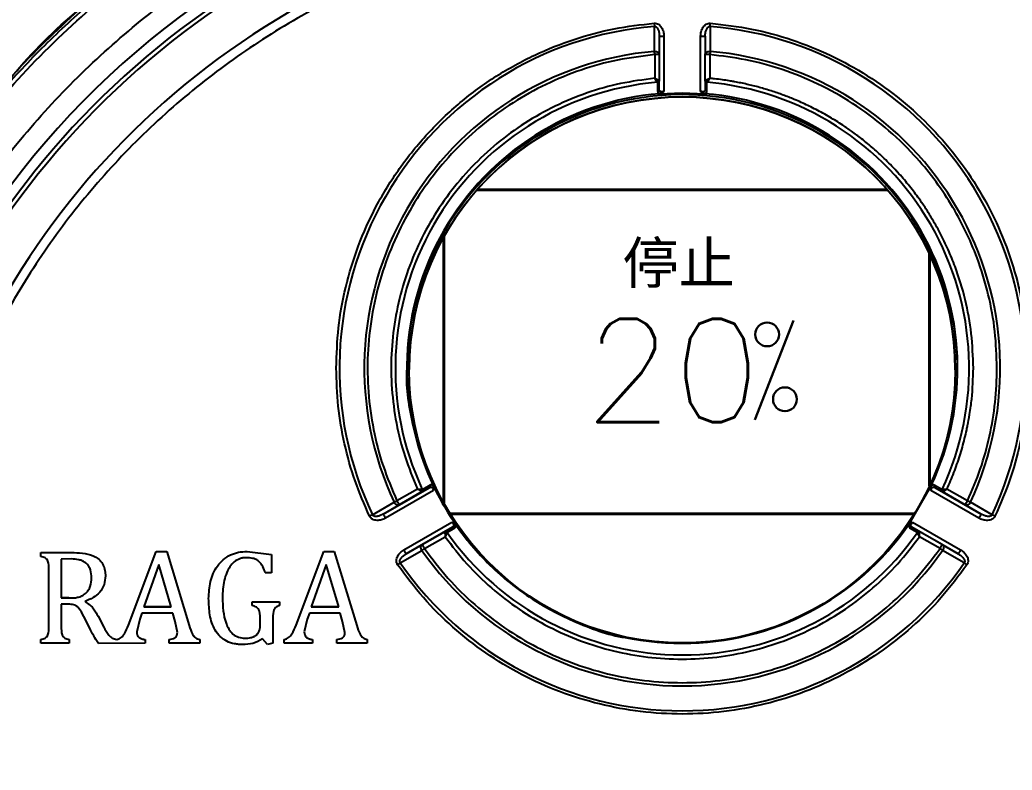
# Model space of a CAD drawing. Header units: millimetres. Extents: x 2344 to 4024, y 1094 to 2282.
# Drawn here: x 2782 to 2890.1, y 2025.5 to 2107.2 of the extents above; entities that cross this region are included whole.
import ezdxf

# ---------------------------------------------------------------- set-up
doc = ezdxf.new("R2010")
doc.units = ezdxf.units.MM
for name, color, linetype, lineweight in [('DIM', 4, 'Continuous', 13), ('标注', 3, 'Continuous', 13), ('粗实线', 7, 'Continuous', 40)]:
    doc.layers.add(name, color=color, linetype=linetype, lineweight=lineweight)
doc.styles.add('01', font='txt.shx')

msp = doc.modelspace()

# ---------------------------------------------------------------- linework, layer by layer
at = {"color": 7, "linetype": 'Continuous', "lineweight": 25}
for p, q in [((2851.125, 2106.877), (2851.154, 2106.525)), ((2851.151, 2103.808), (2851.154, 2106.525)), ((2857.211, 2106.525), (2857.24, 2106.877)), ((2857.211, 2106.525), (2857.213, 2103.808)), ((2851.682, 2105.463), (2851.682, 2103.456)), ((2852.182, 2105.463), (2852.182, 2099.428)), ((2856.182, 2099.428), (2856.182, 2105.463)), ((2856.682, 2105.463), (2856.682, 2103.456)), ((2851.182, 2103.456), (2851.151, 2103.808)), ((2851.182, 2103.456), (2851.182, 2100.87)), ((2851.682, 2103.456), (2851.682, 2100.565)), ((2856.682, 2100.565), (2856.682, 2103.456)), ((2857.213, 2103.808), (2857.182, 2103.456)), ((2857.182, 2103.456), (2857.182, 2100.87)), ((2851.498, 2100.384), (2851.498, 2099.448)), ((2851.682, 2099.628), (2851.682, 2100.565)), ((2856.682, 2100.565), (2856.682, 2099.628)), ((2856.866, 2099.448), (2856.867, 2100.384)), ((2851.709, 2099.192), (2854.182, 2099.294)), ((2854.182, 2099.294), (2856.656, 2099.192)), ((2824.432, 2069.121), (2824.432, 2069.121)), ((2883.932, 2069.057), (2883.932, 2069.057)), ((2826.727, 2056.542), (2825.916, 2056.074)), ((2882.449, 2056.074), (2881.638, 2056.542)), ((2821.609, 2053.375), (2826.662, 2056.293)), ((2827.086, 2055.96), (2821.859, 2052.942)), ((2825.337, 2056.105), (2823.098, 2054.812)), ((2825.852, 2055.824), (2823.348, 2054.379)), ((2825.849, 2055.824), (2825.877, 2055.843)), ((2825.852, 2055.824), (2826.662, 2056.293)), ((2826.688, 2056.311), (2826.696, 2056.308)), ((2829.527, 2052.203), (2827.053, 2056.488)), ((2881.311, 2056.488), (2878.838, 2052.203)), ((2886.505, 2052.942), (2881.279, 2055.96)), ((2881.669, 2056.308), (2881.677, 2056.311)), ((2881.702, 2056.293), (2882.513, 2055.824)), ((2881.702, 2056.293), (2886.755, 2053.375)), ((2882.487, 2055.843), (2882.516, 2055.824)), ((2885.017, 2054.379), (2882.513, 2055.824)), ((2885.267, 2054.812), (2883.027, 2056.105)), ((2820.425, 2053.302), (2822.777, 2054.662)), ((2821.609, 2053.375), (2823.348, 2054.379)), ((2886.755, 2053.375), (2885.017, 2054.379)), ((2887.939, 2053.302), (2885.588, 2054.662)), ((2821.609, 2053.375), (2821.278, 2053.219)), ((2887.086, 2053.219), (2886.755, 2053.375)), ((2823.859, 2049.478), (2829.086, 2052.496)), ((2879.279, 2052.496), (2884.505, 2049.478)), ((2829.162, 2051.962), (2824.109, 2049.045)), ((2825.848, 2050.049), (2828.352, 2051.494)), ((2829.162, 2051.962), (2828.352, 2051.494)), ((2828.6, 2051.425), (2829.411, 2051.893)), ((2878.954, 2051.893), (2879.764, 2051.425)), ((2880.013, 2051.494), (2879.202, 2051.962)), ((2884.255, 2049.045), (2879.202, 2051.962)), ((2882.517, 2050.049), (2880.013, 2051.494)), ((2824.109, 2049.045), (2825.848, 2050.049)), ((2826.098, 2049.616), (2828.337, 2050.909)), ((2882.267, 2049.616), (2880.027, 2050.909)), ((2882.517, 2050.049), (2884.255, 2049.045)), ((2784.303, 2048.761), (2784.303, 2049.173)), ((2784.303, 2049.173), (2787.915, 2049.173)), ((2784.303, 2049.173), (2787.915, 2049.173)), ((2784.303, 2049.173), (2784.303, 2049.173)), ((2787.915, 2049.173), (2787.915, 2049.173)), ((2793.847, 2041.28), (2796.865, 2049.31)), ((2793.847, 2041.28), (2796.865, 2049.31)), ((2796.865, 2049.31), (2798.01, 2049.31)), ((2796.865, 2049.31), (2796.865, 2049.31)), ((2796.865, 2049.31), (2798.01, 2049.31)), ((2798.01, 2049.31), (2800.471, 2041.222)), ((2798.01, 2049.31), (2798.01, 2049.31)), ((2798.01, 2049.31), (2800.471, 2041.222)), ((2806.759, 2049.31), (2809.434, 2048.969)), ((2806.759, 2049.31), (2806.759, 2049.31)), ((2809.434, 2048.969), (2809.434, 2046.978)), ((2809.434, 2048.969), (2809.434, 2048.969)), ((2812.095, 2041.28), (2815.113, 2049.31)), ((2812.095, 2041.28), (2815.113, 2049.31)), ((2815.113, 2049.31), (2816.258, 2049.31)), ((2815.113, 2049.31), (2815.113, 2049.31)), ((2815.113, 2049.31), (2816.258, 2049.31)), ((2816.258, 2049.31), (2818.719, 2041.222)), ((2816.258, 2049.31), (2816.258, 2049.31)), ((2816.258, 2049.31), (2818.719, 2041.222)), ((2823.454, 2048.056), (2825.808, 2049.413)), ((2884.911, 2048.056), (2882.557, 2049.413)), ((2787.579, 2048.487), (2786.522, 2048.459)), ((2786.522, 2048.459), (2786.522, 2044.234)), ((2797.148, 2047.891), (2795.517, 2043.273)), ((2798.507, 2043.273), (2797.148, 2047.891)), ((2815.396, 2047.891), (2813.765, 2043.273)), ((2816.755, 2043.273), (2815.396, 2047.891)), ((2785.15, 2041.142), (2785.15, 2047.325)), ((2809.434, 2046.978), (2808.748, 2046.978)), ((2791.324, 2046.643), (2791.324, 2046.643)), ((2786.522, 2044.234), (2787.338, 2044.234)), ((2786.522, 2044.234), (2786.522, 2044.234)), ((2787.338, 2044.234), (2786.522, 2044.234)), ((2787.313, 2043.548), (2786.522, 2043.548)), ((2786.522, 2043.548), (2786.522, 2041.147)), ((2787.338, 2044.234), (2787.338, 2044.234)), ((2789.113, 2043.867), (2789.113, 2043.803)), ((2802.574, 2044.165), (2802.574, 2044.165)), ((2804.083, 2044.266), (2804.083, 2044.266)), ((2807.318, 2043.41), (2807.318, 2043.822)), ((2807.318, 2043.822), (2810.281, 2043.822)), ((2807.318, 2043.822), (2810.281, 2043.822)), ((2807.318, 2043.822), (2807.318, 2043.822)), ((2810.281, 2043.822), (2810.281, 2043.41)), ((2810.281, 2043.822), (2810.281, 2043.822)), ((2795.309, 2042.587), (2795.067, 2041.91)), ((2798.677, 2042.587), (2795.309, 2042.587)), ((2795.517, 2043.273), (2798.507, 2043.273)), ((2798.507, 2043.273), (2795.517, 2043.273)), ((2798.93, 2041.687), (2798.677, 2042.587)), ((2813.557, 2042.587), (2813.314, 2041.91)), ((2816.925, 2042.587), (2813.557, 2042.587)), ((2813.765, 2043.273), (2816.755, 2043.273)), ((2816.755, 2043.273), (2813.765, 2043.273)), ((2817.177, 2041.687), (2816.925, 2042.587)), ((2789.592, 2041.001), (2788.981, 2042.199)), ((2790.522, 2042.246), (2791.152, 2041.065)), ((2790.522, 2042.246), (2790.522, 2042.246)), ((2790.522, 2042.246), (2791.152, 2041.065)), ((2795.067, 2041.91), (2794.752, 2040.553)), ((2799.17, 2040.48), (2798.93, 2041.687)), ((2808.199, 2041.348), (2808.199, 2041.777)), ((2809.571, 2041.828), (2809.571, 2039.309)), ((2813.314, 2041.91), (2812.999, 2040.553)), ((2817.418, 2040.48), (2817.177, 2041.687)), ((2785.15, 2041.142), (2785.15, 2041.142)), ((2791.152, 2041.065), (2791.152, 2041.065)), ((2793.847, 2041.28), (2793.847, 2041.28)), ((2800.471, 2041.222), (2800.471, 2041.222)), ((2812.095, 2041.28), (2812.095, 2041.28)), ((2818.719, 2041.222), (2818.719, 2041.222)), ((2784.303, 2039.294), (2784.303, 2039.706)), ((2784.303, 2039.706), (2784.303, 2039.706)), ((2787.368, 2039.294), (2784.303, 2039.294)), ((2787.368, 2039.706), (2787.368, 2039.294)), ((2795.648, 2039.294), (2790.565, 2039.278)), ((2792.568, 2039.704), (2792.568, 2039.704)), ((2795.648, 2039.706), (2795.648, 2039.294)), ((2798.28, 2039.294), (2798.28, 2039.706)), ((2801.614, 2039.294), (2798.28, 2039.294)), ((2801.614, 2039.706), (2801.614, 2039.294)), ((2801.614, 2039.706), (2801.614, 2039.706)), ((2808.99, 2039.157), (2808.446, 2039.77)), ((2809.571, 2039.309), (2808.99, 2039.157)), ((2810.806, 2039.294), (2810.806, 2039.706)), ((2810.806, 2039.706), (2810.806, 2039.706)), ((2813.895, 2039.294), (2810.806, 2039.294)), ((2813.895, 2039.706), (2813.895, 2039.294)), ((2816.528, 2039.294), (2816.528, 2039.706)), ((2819.861, 2039.294), (2816.528, 2039.294)), ((2819.861, 2039.706), (2819.861, 2039.294)), ((2819.861, 2039.706), (2819.861, 2039.706))]:
    msp.add_line(p, q, dxfattribs=at)
at = {"color": 7, "linetype": 'Continuous', "lineweight": 25, "flags": 128}
for points in [[(2851.682, 2105.463), (2851.692, 2105.463), (2851.72, 2105.463), (2851.767, 2105.463), (2851.829, 2105.463), (2851.905, 2105.463), (2851.991, 2105.463), (2852.085, 2105.463), (2852.182, 2105.463)], [(2856.182, 2105.463), (2856.28, 2105.463), (2856.374, 2105.463), (2856.46, 2105.463), (2856.536, 2105.463), (2856.598, 2105.463), (2856.644, 2105.463), (2856.673, 2105.463), (2856.682, 2105.463)], [(2851.682, 2103.456), (2851.673, 2103.456), (2851.644, 2103.456), (2851.598, 2103.456), (2851.536, 2103.456), (2851.46, 2103.456), (2851.374, 2103.456), (2851.28, 2103.456), (2851.182, 2103.456)], [(2857.182, 2103.456), (2857.085, 2103.456), (2856.991, 2103.456), (2856.905, 2103.456), (2856.829, 2103.456), (2856.767, 2103.456), (2856.72, 2103.456), (2856.692, 2103.456), (2856.682, 2103.456)], [(2822.777, 2054.662), (2822.81, 2054.678), (2822.846, 2054.694), (2822.884, 2054.712), (2822.924, 2054.731), (2822.966, 2054.75), (2823.009, 2054.771), (2823.053, 2054.791), (2823.098, 2054.812)], [(2823.098, 2054.812), (2823.146, 2054.727), (2823.193, 2054.646), (2823.237, 2054.571), (2823.274, 2054.506), (2823.306, 2054.452), (2823.329, 2054.412), (2823.343, 2054.387), (2823.348, 2054.379)], [(2885.017, 2054.379), (2885.022, 2054.387), (2885.036, 2054.412), (2885.059, 2054.452), (2885.09, 2054.506), (2885.128, 2054.571), (2885.171, 2054.646), (2885.218, 2054.727), (2885.267, 2054.812)], [(2885.588, 2054.662), (2885.555, 2054.678), (2885.519, 2054.694), (2885.481, 2054.712), (2885.44, 2054.731), (2885.399, 2054.75), (2885.355, 2054.771), (2885.311, 2054.791), (2885.267, 2054.812)], [(2820.425, 2053.302), (2820.393, 2053.286), (2820.357, 2053.27), (2820.319, 2053.252), (2820.279, 2053.233), (2820.237, 2053.213), (2820.194, 2053.192), (2820.15, 2053.172), (2820.106, 2053.151)], [(2821.859, 2052.942), (2821.811, 2053.027), (2821.764, 2053.108), (2821.72, 2053.183), (2821.683, 2053.248), (2821.651, 2053.302), (2821.628, 2053.342), (2821.614, 2053.367), (2821.609, 2053.375)], [(2886.755, 2053.375), (2886.751, 2053.367), (2886.736, 2053.342), (2886.713, 2053.302), (2886.682, 2053.248), (2886.644, 2053.183), (2886.601, 2053.108), (2886.554, 2053.027), (2886.505, 2052.942)], [(2888.259, 2053.151), (2888.215, 2053.172), (2888.171, 2053.192), (2888.128, 2053.213), (2888.086, 2053.233), (2888.046, 2053.252), (2888.008, 2053.27), (2887.972, 2053.286), (2887.939, 2053.302)], [(2825.848, 2050.049), (2825.853, 2050.04), (2825.867, 2050.016), (2825.89, 2049.976), (2825.921, 2049.922), (2825.959, 2049.856), (2826.002, 2049.781), (2826.049, 2049.7), (2826.098, 2049.616)], [(2882.267, 2049.616), (2882.316, 2049.7), (2882.363, 2049.781), (2882.406, 2049.856), (2882.444, 2049.922), (2882.475, 2049.976), (2882.498, 2050.016), (2882.512, 2050.04), (2882.517, 2050.049)], [(2824.109, 2049.045), (2824.105, 2049.053), (2824.09, 2049.078), (2824.067, 2049.118), (2824.036, 2049.172), (2823.998, 2049.237), (2823.955, 2049.312), (2823.908, 2049.394), (2823.859, 2049.478)], [(2826.098, 2049.616), (2826.058, 2049.587), (2826.018, 2049.56), (2825.979, 2049.532), (2825.941, 2049.506), (2825.905, 2049.48), (2825.87, 2049.456), (2825.838, 2049.434), (2825.808, 2049.413)], [(2882.557, 2049.413), (2882.527, 2049.434), (2882.495, 2049.456), (2882.46, 2049.48), (2882.424, 2049.506), (2882.386, 2049.532), (2882.347, 2049.56), (2882.307, 2049.587), (2882.267, 2049.616)], [(2884.505, 2049.478), (2884.457, 2049.394), (2884.41, 2049.312), (2884.366, 2049.237), (2884.329, 2049.172), (2884.298, 2049.118), (2884.274, 2049.078), (2884.26, 2049.053), (2884.255, 2049.045)], [(2823.163, 2047.855), (2823.204, 2047.883), (2823.243, 2047.911), (2823.283, 2047.938), (2823.321, 2047.964), (2823.357, 2047.989), (2823.392, 2048.013), (2823.424, 2048.036), (2823.454, 2048.056)], [(2884.911, 2048.056), (2884.941, 2048.036), (2884.973, 2048.013), (2885.008, 2047.989), (2885.044, 2047.964), (2885.082, 2047.938), (2885.121, 2047.911), (2885.161, 2047.883), (2885.201, 2047.855)]]:
    msp.add_lwpolyline(points, dxfattribs=at)
at = {"color": 7, "linetype": 'Continuous', "lineweight": 25}
msp.add_circle((2854.182, 2069.089), 29.75, dxfattribs=at)
for centre, radius, start, end in [((2854.182, 2034.295), 91.48, 295.79271, 180), ((2854.182, 2034.294), 90.341, 353.64897, 186.35103), ((2854.182, 2034.294), 89.875, 353.64897, 186.35103), ((2854.182, 2034.294), 85.319, 353.33017, 186.66983), ((2854.182, 2069.294), 37.354, 94.65071, 205.34929), ((2854.182, 2069.294), 37.354, 334.65071, 85.34929), ((2854.182, 2069.294), 34.646, 95.01875, 204.98125), ((2854.182, 2069.294), 34.646, 335.01875, 84.98125), ((2854.182, 2069.294), 31.264, 94.97704, 205.02296), ((2851.411, 2100.662), 0.229, 285.08159, 349.89545), ((2851.493, 2100.573), 0.19, 271.48934, 357.31235), ((2856.872, 2100.573), 0.19, 182.68765, 268.51066), ((2856.954, 2100.662), 0.229, 190.10455, 254.91841), ((2854.182, 2069.294), 31.264, 334.97704, 85.02296), ((2854.182, 2069.294), 30, 94.72923, 205.27077), ((2854.182, 2069.089), 30, 357.22072, 180), ((2854.182, 2069.089), 29.75, 0, 179.93876), ((2851.493, 2099.637), 0.189, 271.61717, 357.31776), ((2854.182, 2069.294), 30, 334.72923, 85.27077), ((2856.872, 2099.637), 0.189, 182.6801, 268.38296), ((2826.56, 2056.452), 0.189, 302.68007, 28.38309), ((2881.805, 2056.452), 0.189, 151.61704, 237.31779), ((2825.632, 2056.011), 0.229, 310.10459, 14.91837), ((2825.749, 2055.984), 0.19, 302.68761, 28.51079), ((2882.615, 2055.984), 0.19, 151.48921, 237.31239), ((2882.733, 2056.011), 0.229, 165.08163, 229.89541), ((2854.182, 2069.294), 30, 214.72923, 325.27077), ((2828.404, 2051.21), 0.229, 45.08176, 109.89528), ((2828.439, 2051.326), 0.19, 31.48925, 117.3121), ((2854.182, 2069.294), 31.264, 214.97704, 325.02296), ((2829.249, 2051.794), 0.189, 31.61702, 117.31857), ((2879.115, 2051.794), 0.189, 62.68036, 148.38305), ((2879.926, 2051.326), 0.19, 62.6879, 148.51075), ((2879.961, 2051.21), 0.229, 70.10472, 134.91824), ((2854.182, 2069.294), 34.646, 215.01875, 324.98125), ((2854.182, 2069.294), 37.354, 214.65071, 325.34929), ((2854.182, 2034.295), 91.48, 180, 290.22656)]:
    msp.add_arc(centre, radius, start, end, dxfattribs=at)
for points in [[(2756.509, 2045.085), (2757.033, 2048.736), (2758.081, 2056.04), (2761.201, 2066.683), (2765.409, 2076.926), (2770.764, 2086.627), (2777.169, 2095.666), (2784.55, 2103.928), (2792.812, 2111.309), (2801.851, 2117.714), (2811.552, 2123.069), (2821.795, 2127.277), (2832.438, 2130.397), (2839.741, 2131.445), (2843.393, 2131.969)], [(2756.711, 2051.627), (2757.398, 2054.922), (2758.77, 2061.51), (2762.091, 2071.062), (2766.295, 2080.246), (2771.431, 2088.949), (2777.42, 2097.085), (2784.208, 2104.57), (2791.721, 2111.325), (2799.883, 2117.28), (2808.608, 2122.378), (2817.809, 2126.543), (2827.376, 2129.823), (2833.97, 2131.167), (2837.267, 2131.84)], [(2864.972, 2131.969), (2868.623, 2131.445), (2875.927, 2130.397), (2886.57, 2127.277), (2896.813, 2123.069), (2906.514, 2117.714), (2915.553, 2111.309), (2923.815, 2103.928), (2931.196, 2095.666), (2937.601, 2086.627), (2942.956, 2076.926), (2947.164, 2066.683), (2950.284, 2056.04), (2951.332, 2048.736), (2951.856, 2045.085)], [(2871.514, 2131.766), (2874.809, 2131.08), (2881.397, 2129.707), (2890.949, 2126.387), (2900.133, 2122.183), (2908.836, 2117.047), (2916.972, 2111.058), (2924.457, 2104.27), (2931.212, 2096.757), (2937.167, 2088.594), (2942.265, 2079.87), (2946.43, 2070.668), (2949.71, 2061.102), (2951.054, 2054.508), (2951.727, 2051.21)], [(2760.442, 2034.295), (2760.529, 2037.363), (2760.703, 2043.498), (2762.106, 2052.613), (2764.331, 2061.55), (2767.439, 2070.226), (2771.378, 2078.555), (2776.115, 2086.458), (2781.604, 2093.859), (2787.791, 2100.686), (2794.618, 2106.874), (2802.019, 2112.363), (2809.922, 2117.1), (2818.252, 2121.039), (2826.927, 2124.146), (2835.865, 2126.372), (2844.979, 2127.775), (2851.115, 2127.949), (2854.182, 2128.036)], [(2854.182, 2128.036), (2857.25, 2127.949), (2863.385, 2127.775), (2872.5, 2126.372), (2881.438, 2124.146), (2890.113, 2121.039), (2898.442, 2117.1), (2906.345, 2112.363), (2913.746, 2106.874), (2920.573, 2100.686), (2926.761, 2093.859), (2932.25, 2086.458), (2936.987, 2078.555), (2940.926, 2070.226), (2944.033, 2061.55), (2946.259, 2052.613), (2947.662, 2043.498), (2947.836, 2037.363), (2947.923, 2034.295)], [(2854.182, 2118.581), (2851.22, 2118.491), (2845.294, 2118.31), (2836.505, 2116.855), (2827.912, 2114.55), (2819.611, 2111.335), (2811.694, 2107.27), (2804.249, 2102.392), (2797.359, 2096.758), (2791.1, 2090.43), (2785.542, 2083.478), (2780.746, 2075.98), (2776.766, 2068.019), (2773.648, 2059.684), (2771.419, 2051.065), (2770.127, 2042.263), (2769.703, 2033.364), (2770.212, 2027.458), (2770.466, 2024.505)], [(2937.898, 2024.505), (2938.153, 2027.458), (2938.662, 2033.364), (2938.237, 2042.263), (2936.946, 2051.065), (2934.717, 2059.684), (2931.599, 2068.019), (2927.619, 2075.98), (2922.823, 2083.478), (2917.265, 2090.43), (2911.006, 2096.758), (2904.116, 2102.392), (2896.671, 2107.27), (2888.754, 2111.335), (2880.453, 2114.55), (2871.86, 2116.855), (2863.07, 2118.31), (2857.145, 2118.491), (2854.182, 2118.581)], [(2789.54, 2108.933), (2787.784, 2107.357), (2784.274, 2104.204), (2781.121, 2100.693), (2779.545, 2098.938)], [(2857.24, 2106.877), (2858.748, 2106.702), (2861.765, 2106.35), (2866.168, 2105.136), (2870.4, 2103.439), (2874.394, 2101.235), (2878.095, 2098.568), (2881.447, 2095.474), (2884.402, 2091.999), (2886.917, 2088.194), (2888.955, 2084.113), (2890.487, 2079.816), (2891.49, 2075.366), (2891.95, 2070.828), (2891.861, 2066.267), (2891.215, 2061.754), (2890.065, 2057.334), (2888.861, 2054.545), (2888.259, 2053.151)], [(2851.182, 2103.456), (2849.821, 2103.289), (2847.097, 2102.954), (2843.125, 2101.837), (2839.309, 2100.287), (2835.708, 2098.283), (2832.372, 2095.864), (2829.349, 2093.063), (2826.683, 2089.921), (2824.413, 2086.482), (2822.57, 2082.796), (2821.181, 2078.916), (2820.267, 2074.898), (2819.84, 2070.8), (2819.905, 2066.678), (2820.471, 2062.599), (2821.49, 2058.601), (2822.562, 2056.075), (2823.098, 2054.812)], [(2851.182, 2100.87), (2849.933, 2100.707), (2847.435, 2100.383), (2843.795, 2099.337), (2840.299, 2097.897), (2837, 2096.044), (2833.945, 2093.814), (2831.176, 2091.236), (2828.732, 2088.348), (2826.649, 2085.191), (2824.956, 2081.808), (2823.677, 2078.248), (2822.829, 2074.561), (2822.426, 2070.8), (2822.47, 2067.016), (2822.971, 2063.269), (2823.885, 2059.593), (2824.853, 2057.268), (2825.337, 2056.105)], [(2852.182, 2099.428), (2852.125, 2099.423), (2852.011, 2099.412), (2851.916, 2099.401), (2851.868, 2099.396)], [(2856.497, 2099.396), (2856.449, 2099.401), (2856.354, 2099.412), (2856.24, 2099.423), (2856.182, 2099.428)], [(2826.957, 2056.248), (2826.976, 2056.204), (2827.014, 2056.116), (2827.062, 2056.012), (2827.086, 2055.96)], [(2881.279, 2055.96), (2881.303, 2056.012), (2881.351, 2056.116), (2881.389, 2056.204), (2881.408, 2056.248)], [(2829.086, 2052.496), (2829.119, 2052.449), (2829.186, 2052.355), (2829.243, 2052.278), (2829.271, 2052.239)], [(2879.094, 2052.239), (2879.122, 2052.278), (2879.179, 2052.355), (2879.246, 2052.449), (2879.279, 2052.496)], [(2828.337, 2050.909), (2829.102, 2049.908), (2830.632, 2047.907), (2833.359, 2045.278), (2836.353, 2042.97), (2839.608, 2041.04), (2843.067, 2039.508), (2846.683, 2038.399), (2850.406, 2037.727), (2854.182, 2037.502), (2857.959, 2037.727), (2861.681, 2038.399), (2865.298, 2039.508), (2868.757, 2041.04), (2872.011, 2042.97), (2875.006, 2045.278), (2877.732, 2047.907), (2879.262, 2049.908), (2880.027, 2050.909)], [(2826.098, 2049.616), (2826.923, 2048.52), (2828.575, 2046.329), (2831.528, 2043.448), (2834.778, 2040.918), (2838.315, 2038.801), (2842.078, 2037.121), (2846.015, 2035.904), (2850.069, 2035.166), (2854.182, 2034.919), (2858.296, 2035.166), (2862.35, 2035.904), (2866.287, 2037.121), (2870.05, 2038.801), (2873.586, 2040.918), (2876.836, 2043.448), (2879.79, 2046.329), (2881.441, 2048.52), (2882.267, 2049.616)], [(2885.201, 2047.855), (2884.295, 2046.637), (2882.482, 2044.2), (2879.229, 2040.994), (2875.644, 2038.177), (2871.738, 2035.82), (2867.578, 2033.949), (2863.223, 2032.593), (2858.736, 2031.771), (2854.182, 2031.496), (2849.629, 2031.771), (2845.142, 2032.593), (2840.787, 2033.949), (2836.627, 2035.82), (2832.721, 2038.177), (2829.136, 2040.994), (2825.883, 2044.2), (2824.07, 2046.637), (2823.163, 2047.855)], [(2854.182, 1940.555), (2851.115, 1940.642), (2844.979, 1940.816), (2835.865, 1942.219), (2826.927, 1944.444), (2818.252, 1947.552), (2809.922, 1951.49), (2802.019, 1956.228), (2794.618, 1961.716), (2787.791, 1967.904), (2781.604, 1974.731), (2776.115, 1982.132), (2771.378, 1990.035), (2767.439, 1998.365), (2764.331, 2007.04), (2762.106, 2015.978), (2760.703, 2025.092), (2760.529, 2031.228), (2760.442, 2034.295)], [(2947.923, 2034.295), (2947.836, 2031.228), (2947.662, 2025.092), (2946.259, 2015.978), (2944.033, 2007.04), (2940.926, 1998.365), (2936.987, 1990.035), (2932.25, 1982.132), (2926.761, 1974.731), (2920.573, 1967.904), (2913.746, 1961.716), (2906.345, 1956.228), (2898.442, 1951.49), (2890.113, 1947.552), (2881.438, 1944.444), (2872.5, 1942.219), (2863.385, 1940.816), (2857.25, 1940.642), (2854.182, 1940.555)]]:
    msp.add_open_spline(points, degree=3, dxfattribs=at)
for points, knots in [([(2779.447, 2099.036), (2780.154, 2099.901), (2783.026, 2103.413), (2786.436, 2106.788), (2789.298, 2109.041), (2789.473, 2109.179)], [0, 0, 0, 0, 0.2347886, 0.9533514, 1, 1, 1, 1]), ([(2816.475, 2069.294), (2816.525, 2070.759), (2816.625, 2073.728), (2817.448, 2078.179), (2818.806, 2082.631), (2820.765, 2086.983), (2823.307, 2091.123), (2826.382, 2094.925), (2829.921, 2098.298), (2833.842, 2101.168), (2838.02, 2103.473), (2842.348, 2105.187), (2846.718, 2106.369), (2849.669, 2106.709), (2851.125, 2106.877)], [0, 0, 0, 0, 0.0782156, 0.1586051, 0.2410351, 0.3265101, 0.4128917, 0.5, 0.5870918, 0.6734733, 0.7589648, 0.8413784, 0.9217762, 1, 1, 1, 1]), ([(2851.125, 2106.877), (2851.206, 2106.876), (2851.372, 2106.873), (2851.596, 2106.765), (2851.788, 2106.605), (2851.985, 2106.342), (2852.148, 2105.954), (2852.171, 2105.627), (2852.182, 2105.463)], [0, 0, 0, 0, 0.1225406, 0.2507283, 0.3708535, 0.5011377, 0.7505279, 1, 1, 1, 1]), ([(2851.154, 2106.525), (2851.175, 2106.526), (2851.217, 2106.528), (2851.302, 2106.502), (2851.398, 2106.432), (2851.489, 2106.311), (2851.589, 2106.111), (2851.666, 2105.824), (2851.677, 2105.585), (2851.682, 2105.463)], [0, 0, 0, 0, 0.0469095, 0.0936327, 0.1947106, 0.3110168, 0.4391204, 0.7135016, 1, 1, 1, 1]), ([(2856.182, 2105.463), (2856.194, 2105.627), (2856.216, 2105.955), (2856.38, 2106.342), (2856.577, 2106.605), (2856.768, 2106.765), (2856.993, 2106.873), (2857.159, 2106.876), (2857.24, 2106.877)], [0, 0, 0, 0, 0.2498125, 0.4991926, 0.6288786, 0.7494851, 0.8773244, 1, 1, 1, 1]), ([(2856.682, 2105.463), (2856.688, 2105.585), (2856.698, 2105.824), (2856.776, 2106.111), (2856.876, 2106.312), (2856.967, 2106.432), (2857.063, 2106.502), (2857.148, 2106.528), (2857.19, 2106.526), (2857.211, 2106.525)], [0, 0, 0, 0, 0.2865456, 0.5610687, 0.6891901, 0.8054766, 0.906505, 0.9531764, 1, 1, 1, 1]), ([(2851.151, 2103.808), (2851.217, 2103.806), (2851.317, 2103.802), (2851.441, 2103.761), (2851.524, 2103.717), (2851.595, 2103.659), (2851.664, 2103.575), (2851.675, 2103.502), (2851.682, 2103.456)], [0, 0, 0, 0, 0.2385849, 0.3638389, 0.5000025, 0.6213043, 0.7614151, 1, 1, 1, 1]), ([(2856.682, 2103.456), (2856.69, 2103.502), (2856.701, 2103.575), (2856.769, 2103.659), (2856.84, 2103.717), (2856.924, 2103.761), (2857.048, 2103.802), (2857.148, 2103.806), (2857.213, 2103.808)], [0, 0, 0, 0, 0.238585, 0.3787456, 0.4999975, 0.6362115, 0.761415, 1, 1, 1, 1]), ([(2888.475, 2069.294), (2888.431, 2070.621), (2888.34, 2073.311), (2887.598, 2077.343), (2886.162, 2082.069), (2883.616, 2087.3), (2880.072, 2092.012), (2876.347, 2095.587), (2872.808, 2098.199), (2869.035, 2100.304), (2865.124, 2101.877), (2861.172, 2102.97), (2858.5, 2103.295), (2857.182, 2103.456)], [0, 0, 0, 0, 0.0782769, 0.15871, 0.2411685, 0.3693291, 0.4998887, 0.586965, 0.6733385, 0.7588314, 0.8412717, 0.9217141, 1, 1, 1, 1]), ([(2851.636, 2100.621), (2851.611, 2100.635), (2851.56, 2100.663), (2851.45, 2100.723), (2851.323, 2100.794), (2851.234, 2100.841), (2851.182, 2100.87)], [0, 0, 0, 0, 0.2427138, 0.5154318, 0.7146901, 1, 1, 1, 1]), ([(2851.47, 2100.441), (2851.455, 2100.464), (2851.422, 2100.513), (2851.353, 2100.616), (2851.271, 2100.737), (2851.215, 2100.82), (2851.182, 2100.87)], [0, 0, 0, 0, 0.2421389, 0.5153871, 0.7139591, 1, 1, 1, 1]), ([(2857.182, 2100.87), (2857.13, 2100.841), (2857.042, 2100.794), (2856.915, 2100.723), (2856.805, 2100.663), (2856.754, 2100.635), (2856.729, 2100.621)], [0, 0, 0, 0, 0.2853443, 0.4845682, 0.757303, 1, 1, 1, 1]), ([(2857.182, 2100.87), (2857.149, 2100.82), (2857.094, 2100.737), (2857.011, 2100.616), (2856.943, 2100.513), (2856.91, 2100.464), (2856.895, 2100.441)], [0, 0, 0, 0, 0.2860062, 0.4846128, 0.7578444, 1, 1, 1, 1]), ([(2885.9, 2069.294), (2885.857, 2070.549), (2885.771, 2073.058), (2885.078, 2076.769), (2884.251, 2079.494), (2883.552, 2081.283), (2883.16, 2082.204), (2882.738, 2083.111), (2882.289, 2084.005), (2881.811, 2084.884), (2881.465, 2085.475), (2881.214, 2085.887), (2880.92, 2086.363), (2880.453, 2087.078), (2879.88, 2087.894), (2879.351, 2088.602), (2878.812, 2089.286), (2878.241, 2089.97), (2877.81, 2090.457), (2877.136, 2091.194), (2876.273, 2092.077), (2874.997, 2093.245), (2873.809, 2094.226), (2872.689, 2095.063), (2871.754, 2095.706), (2870.96, 2096.216), (2870.241, 2096.651), (2869.516, 2097.064), (2868.764, 2097.466), (2868.209, 2097.743), (2867.423, 2098.121), (2866.487, 2098.54), (2865.159, 2099.062), (2863.89, 2099.5), (2862.802, 2099.824), (2861.922, 2100.056), (2861.253, 2100.216), (2860.581, 2100.362), (2860.085, 2100.459), (2859.66, 2100.536), (2859.209, 2100.613), (2858.518, 2100.718), (2857.809, 2100.807), (2857.352, 2100.853), (2857.182, 2100.87)], [0, 0, 0, 0, 0.0803647, 0.1607294, 0.2410941, 0.2624684, 0.283842, 0.3052151, 0.3265873, 0.3479574, 0.3693255, 0.3704427, 0.3788854, 0.405204, 0.4251182, 0.4428013, 0.4618483, 0.4808946, 0.4999402, 0.5035205, 0.5449145, 0.57896, 0.6143836, 0.643615, 0.6685119, 0.6871043, 0.7041218, 0.7223404, 0.7405585, 0.758776, 0.762108, 0.7964253, 0.8245029, 0.853496, 0.8824879, 0.8971785, 0.9118685, 0.9265578, 0.9412466, 0.9442716, 0.9541998, 0.9705965, 0.9890576, 1, 1, 1, 1]), ([(2851.47, 2100.441), (2851.478, 2100.432), (2851.495, 2100.414), (2851.497, 2100.394), (2851.498, 2100.384)], [0, 0, 0, 0, 0.4949702, 1, 1, 1, 1]), ([(2851.682, 2100.565), (2851.68, 2100.575), (2851.676, 2100.596), (2851.648, 2100.613), (2851.636, 2100.621)], [0, 0, 0, 0, 0.5446681, 1, 1, 1, 1]), ([(2856.729, 2100.621), (2856.717, 2100.613), (2856.689, 2100.596), (2856.685, 2100.575), (2856.682, 2100.565)], [0, 0, 0, 0, 0.4553331, 1, 1, 1, 1]), ([(2856.867, 2100.384), (2856.868, 2100.394), (2856.87, 2100.414), (2856.887, 2100.432), (2856.895, 2100.441)], [0, 0, 0, 0, 0.5050343, 1, 1, 1, 1]), ([(2851.498, 2099.448), (2851.502, 2099.423), (2851.509, 2099.375), (2851.566, 2099.308), (2851.651, 2099.25), (2851.736, 2099.222), (2851.778, 2099.209)], [0, 0, 0, 0, 0.2532366, 0.5010025, 0.7541237, 1, 1, 1, 1]), ([(2851.868, 2099.396), (2851.841, 2099.409), (2851.784, 2099.437), (2851.704, 2099.513), (2851.691, 2099.582), (2851.682, 2099.628)], [0, 0, 0, 0, 0.2330855, 0.4930071, 1, 1, 1, 1]), ([(2852.182, 2099.428), (2852.11, 2099.376), (2851.999, 2099.295), (2851.838, 2099.214), (2851.75, 2099.199), (2851.709, 2099.192)], [0, 0, 0, 0, 0.5002105, 0.7688311, 1, 1, 1, 1]), ([(2851.778, 2099.209), (2851.774, 2099.207), (2851.767, 2099.203), (2851.743, 2099.196), (2851.723, 2099.194), (2851.709, 2099.192)], [0, 0, 0, 0, 0.2208696, 0.4522607, 1, 1, 1, 1]), ([(2851.868, 2099.396), (2851.868, 2099.396), (2851.868, 2099.396), (2851.868, 2099.396), (2851.868, 2099.395), (2851.868, 2099.394), (2851.867, 2099.39), (2851.866, 2099.374), (2851.86, 2099.335), (2851.842, 2099.284), (2851.813, 2099.236), (2851.79, 2099.218), (2851.778, 2099.209)], [0, 0, 0, 0, 0.0000851, 0.0002561, 0.000889, 0.0033496, 0.0131073, 0.0523637, 0.2150037, 0.5052334, 0.751511, 1, 1, 1, 1]), ([(2856.656, 2099.192), (2856.615, 2099.199), (2856.527, 2099.215), (2856.365, 2099.294), (2856.254, 2099.375), (2856.182, 2099.428)], [0, 0, 0, 0, 0.22952037, 0.49974701, 1, 1, 1, 1]), ([(2856.682, 2099.628), (2856.674, 2099.582), (2856.66, 2099.513), (2856.581, 2099.437), (2856.524, 2099.409), (2856.497, 2099.396)], [0, 0, 0, 0, 0.5069925, 0.7668968, 1, 1, 1, 1]), ([(2856.586, 2099.209), (2856.574, 2099.218), (2856.55, 2099.238), (2856.522, 2099.285), (2856.504, 2099.34), (2856.499, 2099.377), (2856.497, 2099.396)], [0, 0, 0, 0, 0.2602756, 0.5208003, 0.77013, 1, 1, 1, 1]), ([(2856.586, 2099.209), (2856.628, 2099.222), (2856.714, 2099.25), (2856.799, 2099.308), (2856.856, 2099.375), (2856.863, 2099.423), (2856.866, 2099.448)], [0, 0, 0, 0, 0.2457787, 0.4989916, 0.7466563, 1, 1, 1, 1]), ([(2856.656, 2099.192), (2856.641, 2099.194), (2856.621, 2099.196), (2856.598, 2099.203), (2856.59, 2099.207), (2856.586, 2099.209)], [0, 0, 0, 0, 0.5522801, 0.7827511, 1, 1, 1, 1]), ([(2820.106, 2053.151), (2819.55, 2054.426), (2818.438, 2056.976), (2817.33, 2061.006), (2816.606, 2065.123), (2816.519, 2067.904), (2816.475, 2069.294)], [0, 0, 0, 0, 0.2499835, 0.4999998, 0.7499835, 1, 1, 1, 1]), ([(2824.185, 2069.326), (2824.184, 2069.316), (2823.99, 2067.354), (2824.657, 2063.398), (2826.264, 2057.742), (2829.084, 2052.518), (2832.831, 2047.95), (2837.406, 2044.171), (2842.637, 2041.469), (2846.634, 2040.012), (2848.848, 2039.817), (2849.108, 2039.794)], [0, 0, 0, 0, 0.00076022, 0.14084744, 0.28093466, 0.42102187, 0.56110909, 0.70119631, 0.84128353, 0.98137075, 1, 1, 1, 1]), ([(2883.027, 2056.105), (2883.159, 2056.401), (2883.424, 2056.992), (2883.785, 2057.894), (2884.121, 2058.806), (2884.429, 2059.728), (2884.708, 2060.659), (2884.958, 2061.598), (2885.109, 2062.246), (2885.212, 2062.722), (2885.328, 2063.278), (2885.482, 2064.122), (2885.623, 2065.082), (2885.829, 2066.769), (2885.868, 2068.161), (2885.9, 2069.294)], [0, 0, 0, 0, 0.0714438, 0.1428837, 0.2143199, 0.285763, 0.3572067, 0.4286378, 0.5000556, 0.5040645, 0.5360484, 0.6252562, 0.6932376, 0.7500931, 1, 1, 1, 1]), ([(2885.267, 2054.812), (2885.758, 2055.958), (2886.741, 2058.249), (2887.72, 2061.865), (2888.36, 2065.556), (2888.437, 2068.048), (2888.475, 2069.294)], [0, 0, 0, 0, 0.24998163, 0.49999978, 0.74998163, 1, 1, 1, 1]), ([(2827.074, 2056.419), (2827.041, 2056.449), (2826.975, 2056.509), (2826.881, 2056.554), (2826.795, 2056.57), (2826.75, 2056.551), (2826.727, 2056.542)], [0, 0, 0, 0, 0.245779, 0.4989923, 0.7466569, 1, 1, 1, 1]), ([(2881.638, 2056.542), (2881.615, 2056.551), (2881.569, 2056.57), (2881.484, 2056.554), (2881.39, 2056.509), (2881.324, 2056.449), (2881.291, 2056.419)], [0, 0, 0, 0, 0.2532366, 0.5010025, 0.7541237, 1, 1, 1, 1]), ([(2825.337, 2056.105), (2825.397, 2056.101), (2825.497, 2056.094), (2825.642, 2056.083), (2825.766, 2056.076), (2825.825, 2056.072), (2825.853, 2056.07)], [0, 0, 0, 0, 0.2860062, 0.4846128, 0.7578444, 1, 1, 1, 1]), ([(2825.779, 2055.837), (2825.755, 2055.851), (2825.705, 2055.881), (2825.599, 2055.946), (2825.473, 2056.021), (2825.388, 2056.074), (2825.337, 2056.105)], [0, 0, 0, 0, 0.242697, 0.5154318, 0.7146557, 1, 1, 1, 1]), ([(2825.779, 2055.837), (2825.792, 2055.83), (2825.821, 2055.815), (2825.841, 2055.821), (2825.852, 2055.824)], [0, 0, 0, 0, 0.4553331, 1, 1, 1, 1]), ([(2825.916, 2056.074), (2825.907, 2056.07), (2825.888, 2056.062), (2825.864, 2056.068), (2825.853, 2056.07)], [0, 0, 0, 0, 0.5050343, 1, 1, 1, 1]), ([(2826.662, 2056.293), (2826.707, 2056.308), (2826.773, 2056.331), (2826.879, 2056.3), (2826.932, 2056.265), (2826.957, 2056.248)], [0, 0, 0, 0, 0.5069925, 0.7668968, 1, 1, 1, 1]), ([(2827.074, 2056.419), (2827.072, 2056.405), (2827.068, 2056.376), (2827.041, 2056.326), (2827.005, 2056.285), (2826.974, 2056.261), (2826.961, 2056.251), (2826.958, 2056.249), (2826.957, 2056.248), (2826.957, 2056.248), (2826.957, 2056.248), (2826.957, 2056.248), (2826.957, 2056.248)], [0, 0, 0, 0, 0.2479867, 0.4941208, 0.7906603, 0.9489512, 0.9871984, 0.9967144, 0.9991187, 0.9997404, 0.9999108, 1, 1, 1, 1]), ([(2827.053, 2056.488), (2827.059, 2056.474), (2827.067, 2056.456), (2827.073, 2056.432), (2827.073, 2056.423), (2827.074, 2056.419)], [0, 0, 0, 0, 0.5522801, 0.7827511, 1, 1, 1, 1]), ([(2827.053, 2056.488), (2827.068, 2056.449), (2827.098, 2056.365), (2827.11, 2056.185), (2827.095, 2056.048), (2827.086, 2055.96)], [0, 0, 0, 0, 0.2295204, 0.499747, 1, 1, 1, 1]), ([(2881.279, 2055.96), (2881.269, 2056.048), (2881.255, 2056.185), (2881.266, 2056.365), (2881.297, 2056.449), (2881.311, 2056.488)], [0, 0, 0, 0, 0.5002105, 0.7688311, 1, 1, 1, 1]), ([(2881.291, 2056.419), (2881.291, 2056.424), (2881.292, 2056.432), (2881.297, 2056.456), (2881.306, 2056.474), (2881.311, 2056.488)], [0, 0, 0, 0, 0.2208696, 0.4522607, 1, 1, 1, 1]), ([(2881.408, 2056.248), (2881.408, 2056.248), (2881.408, 2056.248), (2881.408, 2056.248), (2881.408, 2056.248), (2881.407, 2056.249), (2881.404, 2056.251), (2881.39, 2056.261), (2881.359, 2056.285), (2881.324, 2056.326), (2881.297, 2056.375), (2881.293, 2056.405), (2881.291, 2056.419)], [0, 0, 0, 0, 0.00008506, 0.00025613, 0.00088898, 0.00334958, 0.01310734, 0.05236375, 0.21500365, 0.50523338, 0.75151104, 1, 1, 1, 1]), ([(2881.408, 2056.248), (2881.433, 2056.265), (2881.486, 2056.3), (2881.591, 2056.331), (2881.658, 2056.308), (2881.702, 2056.293)], [0, 0, 0, 0, 0.2330855, 0.4930071, 1, 1, 1, 1]), ([(2882.512, 2056.07), (2882.5, 2056.068), (2882.477, 2056.062), (2882.458, 2056.07), (2882.449, 2056.074)], [0, 0, 0, 0, 0.49497016, 1, 1, 1, 1]), ([(2882.512, 2056.07), (2882.54, 2056.072), (2882.598, 2056.076), (2882.723, 2056.083), (2882.868, 2056.094), (2882.968, 2056.101), (2883.027, 2056.105)], [0, 0, 0, 0, 0.2421389, 0.5153871, 0.7139591, 1, 1, 1, 1]), ([(2882.513, 2055.824), (2882.524, 2055.821), (2882.543, 2055.815), (2882.573, 2055.83), (2882.586, 2055.837)], [0, 0, 0, 0, 0.5446681, 1, 1, 1, 1]), ([(2882.586, 2055.837), (2882.609, 2055.85), (2882.657, 2055.879), (2882.761, 2055.943), (2882.887, 2056.018), (2882.975, 2056.073), (2883.027, 2056.105)], [0, 0, 0, 0, 0.2335876, 0.4987544, 0.7053729, 1, 1, 1, 1]), ([(2823.348, 2054.379), (2823.304, 2054.362), (2823.235, 2054.335), (2823.128, 2054.352), (2823.043, 2054.385), (2822.963, 2054.436), (2822.865, 2054.522), (2822.812, 2054.607), (2822.777, 2054.662)], [0, 0, 0, 0, 0.238585, 0.3787456, 0.4999975, 0.6362115, 0.761415, 1, 1, 1, 1]), ([(2885.588, 2054.662), (2885.553, 2054.607), (2885.5, 2054.522), (2885.402, 2054.436), (2885.322, 2054.385), (2885.237, 2054.352), (2885.129, 2054.335), (2885.06, 2054.362), (2885.017, 2054.379)], [0, 0, 0, 0, 0.2385849, 0.3638389, 0.5000025, 0.6213043, 0.7614151, 1, 1, 1, 1]), ([(2821.278, 2053.219), (2821.166, 2053.183), (2821.002, 2053.131), (2820.778, 2053.118), (2820.628, 2053.137), (2820.519, 2053.185), (2820.455, 2053.246), (2820.435, 2053.283), (2820.425, 2053.302)], [0, 0, 0, 0, 0.38478013, 0.56435916, 0.7273499, 0.86895442, 0.93437056, 1, 1, 1, 1]), ([(2887.939, 2053.302), (2887.93, 2053.283), (2887.91, 2053.246), (2887.845, 2053.185), (2887.736, 2053.137), (2887.587, 2053.118), (2887.363, 2053.131), (2887.198, 2053.183), (2887.086, 2053.219)], [0, 0, 0, 0, 0.06574553, 0.13122986, 0.27289447, 0.43590199, 0.61544419, 1, 1, 1, 1]), ([(2821.859, 2052.942), (2821.712, 2052.87), (2821.417, 2052.726), (2821, 2052.674), (2820.673, 2052.713), (2820.439, 2052.799), (2820.233, 2052.939), (2820.148, 2053.081), (2820.106, 2053.151)], [0, 0, 0, 0, 0.2498125, 0.4991926, 0.6288786, 0.7494851, 0.8773244, 1, 1, 1, 1]), ([(2829.086, 2052.496), (2829.167, 2052.459), (2829.293, 2052.404), (2829.443, 2052.304), (2829.5, 2052.235), (2829.527, 2052.203)], [0, 0, 0, 0, 0.5002105, 0.7688311, 1, 1, 1, 1]), ([(2829.271, 2052.239), (2829.273, 2052.209), (2829.277, 2052.146), (2829.252, 2052.039), (2829.198, 2051.993), (2829.162, 2051.962)], [0, 0, 0, 0, 0.233085, 0.4930073, 1, 1, 1, 1]), ([(2829.271, 2052.24), (2829.288, 2052.247), (2829.324, 2052.262), (2829.38, 2052.273), (2829.435, 2052.272), (2829.464, 2052.261), (2829.478, 2052.255)], [0, 0, 0, 0, 0.2336109, 0.4844564, 0.7436939, 1, 1, 1, 1]), ([(2829.411, 2051.893), (2829.43, 2051.909), (2829.469, 2051.939), (2829.498, 2052.021), (2829.506, 2052.125), (2829.487, 2052.212), (2829.478, 2052.255)], [0, 0, 0, 0, 0.2532366, 0.5010025, 0.7541237, 1, 1, 1, 1]), ([(2829.478, 2052.255), (2829.481, 2052.253), (2829.489, 2052.248), (2829.506, 2052.231), (2829.518, 2052.215), (2829.527, 2052.203)], [0, 0, 0, 0, 0.2208696, 0.4522607, 1, 1, 1, 1]), ([(2878.838, 2052.203), (2878.864, 2052.235), (2878.922, 2052.304), (2879.072, 2052.404), (2879.197, 2052.459), (2879.279, 2052.496)], [0, 0, 0, 0, 0.2295204, 0.499747, 1, 1, 1, 1]), ([(2878.838, 2052.203), (2878.846, 2052.215), (2878.858, 2052.231), (2878.876, 2052.248), (2878.883, 2052.253), (2878.887, 2052.255)], [0, 0, 0, 0, 0.5522801, 0.7827511, 1, 1, 1, 1]), ([(2878.887, 2052.255), (2878.878, 2052.212), (2878.859, 2052.125), (2878.867, 2052.021), (2878.896, 2051.939), (2878.934, 2051.909), (2878.954, 2051.893)], [0, 0, 0, 0, 0.245779, 0.4989923, 0.7466569, 1, 1, 1, 1]), ([(2879.094, 2052.239), (2879.073, 2052.248), (2879.036, 2052.264), (2878.979, 2052.273), (2878.928, 2052.272), (2878.901, 2052.261), (2878.887, 2052.255)], [0, 0, 0, 0, 0.2846576, 0.5003137, 0.7483807, 1, 1, 1, 1]), ([(2879.202, 2051.962), (2879.167, 2051.993), (2879.113, 2052.039), (2879.088, 2052.146), (2879.092, 2052.209), (2879.094, 2052.239)], [0, 0, 0, 0, 0.5069925, 0.7668968, 1, 1, 1, 1]), ([(2888.259, 2053.151), (2888.217, 2053.081), (2888.132, 2052.939), (2887.926, 2052.799), (2887.692, 2052.713), (2887.365, 2052.674), (2886.948, 2052.726), (2886.653, 2052.87), (2886.505, 2052.942)], [0, 0, 0, 0, 0.1225406, 0.2507283, 0.3708535, 0.5011377, 0.7505279, 1, 1, 1, 1]), ([(2828.352, 2051.494), (2828.343, 2051.487), (2828.328, 2051.473), (2828.327, 2051.44), (2828.326, 2051.425)], [0, 0, 0, 0, 0.5446681, 1, 1, 1, 1]), ([(2828.326, 2051.425), (2828.326, 2051.398), (2828.328, 2051.339), (2828.331, 2051.214), (2828.333, 2051.068), (2828.336, 2050.968), (2828.337, 2050.909)], [0, 0, 0, 0, 0.2427138, 0.5154318, 0.7146901, 1, 1, 1, 1]), ([(2828.565, 2051.372), (2828.553, 2051.347), (2828.527, 2051.295), (2828.471, 2051.183), (2828.408, 2051.052), (2828.364, 2050.962), (2828.337, 2050.909)], [0, 0, 0, 0, 0.2421389, 0.5153871, 0.7139591, 1, 1, 1, 1]), ([(2828.565, 2051.372), (2828.569, 2051.384), (2828.576, 2051.407), (2828.592, 2051.419), (2828.6, 2051.425)], [0, 0, 0, 0, 0.4949702, 1, 1, 1, 1]), ([(2879.764, 2051.425), (2879.773, 2051.419), (2879.789, 2051.407), (2879.796, 2051.384), (2879.8, 2051.372)], [0, 0, 0, 0, 0.5050343, 1, 1, 1, 1]), ([(2880.027, 2050.909), (2880.001, 2050.962), (2879.957, 2051.052), (2879.893, 2051.183), (2879.838, 2051.295), (2879.812, 2051.347), (2879.8, 2051.372)], [0, 0, 0, 0, 0.2860062, 0.4846128, 0.7578444, 1, 1, 1, 1]), ([(2880.039, 2051.425), (2880.038, 2051.44), (2880.037, 2051.473), (2880.021, 2051.487), (2880.013, 2051.494)], [0, 0, 0, 0, 0.4553331, 1, 1, 1, 1]), ([(2880.027, 2050.909), (2880.029, 2050.968), (2880.032, 2051.068), (2880.034, 2051.214), (2880.037, 2051.339), (2880.038, 2051.398), (2880.039, 2051.425)], [0, 0, 0, 0, 0.2853443, 0.4845682, 0.757303, 1, 1, 1, 1]), ([(2825.72, 2049.616), (2825.712, 2049.66), (2825.695, 2049.755), (2825.715, 2049.884), (2825.767, 2049.989), (2825.822, 2050.029), (2825.848, 2050.049)], [0, 0, 0, 0, 0.239538, 0.5175571, 0.7682031, 1, 1, 1, 1]), ([(2882.517, 2050.049), (2882.543, 2050.029), (2882.598, 2049.989), (2882.649, 2049.884), (2882.67, 2049.755), (2882.652, 2049.66), (2882.644, 2049.616)], [0, 0, 0, 0, 0.2317969, 0.4824429, 0.7604804, 1, 1, 1, 1]), ([(2787.915, 2049.173), (2788.319, 2049.159), (2789.125, 2049.132), (2790.115, 2048.835), (2790.768, 2048.344), (2791.116, 2047.836), (2791.262, 2047.347), (2791.318, 2046.947), (2791.322, 2046.744), (2791.324, 2046.643)], [0, 0, 0, 0, 0.2503213, 0.4998014, 0.6247836, 0.7496745, 0.8746984, 0.9373467, 1, 1, 1, 1]), ([(2802.574, 2044.165), (2802.609, 2044.788), (2802.678, 2046.033), (2803.309, 2047.503), (2804.141, 2048.439), (2804.93, 2048.953), (2805.823, 2049.263), (2806.447, 2049.294), (2806.759, 2049.31)], [0, 0, 0, 0, 0.25015941, 0.49958066, 0.62466902, 0.74973011, 0.87480959, 1, 1, 1, 1]), ([(2802.574, 2044.165), (2802.609, 2044.788), (2802.678, 2046.033), (2803.309, 2047.503), (2804.141, 2048.439), (2804.93, 2048.953), (2805.823, 2049.263), (2806.447, 2049.294), (2806.759, 2049.31)], [0, 0, 0, 0, 0.25015941, 0.49958066, 0.62466902, 0.74973011, 0.87480959, 1, 1, 1, 1]), ([(2823.163, 2047.855), (2823.124, 2047.926), (2823.043, 2048.071), (2823.025, 2048.32), (2823.068, 2048.565), (2823.197, 2048.868), (2823.451, 2049.203), (2823.723, 2049.386), (2823.859, 2049.478)], [0, 0, 0, 0, 0.1225406, 0.2507283, 0.3708535, 0.5011377, 0.7505279, 1, 1, 1, 1]), ([(2823.454, 2048.056), (2823.443, 2048.074), (2823.42, 2048.11), (2823.4, 2048.196), (2823.413, 2048.314), (2823.471, 2048.454), (2823.595, 2048.64), (2823.805, 2048.851), (2824.006, 2048.979), (2824.109, 2049.045)], [0, 0, 0, 0, 0.0469095, 0.0936327, 0.1947106, 0.3110168, 0.4391204, 0.7135016, 1, 1, 1, 1]), ([(2825.808, 2049.413), (2825.79, 2049.445), (2825.752, 2049.51), (2825.731, 2049.58), (2825.72, 2049.616)], [0, 0, 0, 0, 0.4935537, 1, 1, 1, 1]), ([(2882.644, 2049.616), (2882.634, 2049.58), (2882.613, 2049.51), (2882.575, 2049.445), (2882.557, 2049.413)], [0, 0, 0, 0, 0.5064463, 1, 1, 1, 1]), ([(2884.255, 2049.045), (2884.358, 2048.979), (2884.56, 2048.851), (2884.77, 2048.64), (2884.894, 2048.453), (2884.952, 2048.314), (2884.965, 2048.196), (2884.945, 2048.11), (2884.922, 2048.074), (2884.911, 2048.056)], [0, 0, 0, 0, 0.2865456, 0.5610687, 0.6891901, 0.8054766, 0.906505, 0.9531764, 1, 1, 1, 1]), ([(2884.505, 2049.478), (2884.642, 2049.386), (2884.914, 2049.203), (2885.168, 2048.868), (2885.297, 2048.565), (2885.339, 2048.32), (2885.321, 2048.071), (2885.241, 2047.926), (2885.201, 2047.855)], [0, 0, 0, 0, 0.2498125, 0.4991926, 0.6288786, 0.7494851, 0.8773244, 1, 1, 1, 1]), ([(2785.15, 2047.325), (2785.164, 2047.648), (2785.181, 2048.052), (2784.953, 2048.479), (2784.685, 2048.661), (2784.456, 2048.721), (2784.303, 2048.761)], [0, 0, 0, 0, 0.4996211, 0.6251499, 0.7494732, 1, 1, 1, 1]), ([(2789.814, 2046.446), (2789.797, 2046.738), (2789.772, 2047.176), (2789.521, 2047.707), (2789.233, 2048.04), (2788.86, 2048.273), (2788.307, 2048.461), (2787.87, 2048.476), (2787.579, 2048.487)], [0, 0, 0, 0, 0.24958677, 0.37462583, 0.49959061, 0.62471117, 0.7498825, 1, 1, 1, 1]), ([(2806.671, 2048.624), (2806.553, 2048.619), (2806.318, 2048.608), (2805.861, 2048.491), (2805.341, 2048.194), (2804.869, 2047.661), (2804.502, 2046.967), (2804.246, 2046.139), (2804.104, 2045.207), (2804.09, 2044.578), (2804.083, 2044.266)], [0, 0, 0, 0, 0.06255781, 0.1250968, 0.24972713, 0.37454347, 0.4995432, 0.66531131, 0.83356264, 1, 1, 1, 1]), ([(2808.748, 2046.978), (2808.669, 2047.206), (2808.51, 2047.663), (2808.15, 2048.166), (2807.744, 2048.436), (2807.283, 2048.599), (2806.914, 2048.614), (2806.671, 2048.624)], [0, 0, 0, 0, 0.2503493, 0.4996618, 0.6209721, 0.7499106, 1, 1, 1, 1]), ([(2787.338, 2044.234), (2787.66, 2044.237), (2788.141, 2044.242), (2788.754, 2044.439), (2789.166, 2044.695), (2789.482, 2045.061), (2789.766, 2045.642), (2789.795, 2046.124), (2789.814, 2046.446)], [0, 0, 0, 0, 0.2503, 0.3753367, 0.5003813, 0.6253296, 0.7504389, 1, 1, 1, 1]), ([(2791.324, 2046.643), (2791.299, 2046.324), (2791.25, 2045.685), (2790.75, 2044.839), (2790, 2044.227), (2789.409, 2043.987), (2789.113, 2043.867)], [0, 0, 0, 0, 0.2499069, 0.4994484, 0.7494591, 1, 1, 1, 1]), ([(2788.981, 2042.199), (2788.804, 2042.547), (2788.583, 2042.981), (2788.164, 2043.391), (2787.801, 2043.546), (2787.508, 2043.547), (2787.313, 2043.548)], [0, 0, 0, 0, 0.5001583, 0.6250646, 0.7501102, 1, 1, 1, 1]), ([(2789.113, 2043.803), (2789.274, 2043.722), (2789.595, 2043.56), (2789.967, 2043.163), (2790.267, 2042.719), (2790.437, 2042.404), (2790.522, 2042.246)], [0, 0, 0, 0, 0.2497421, 0.4995193, 0.7496968, 1, 1, 1, 1]), ([(2806.272, 2039.157), (2806.124, 2039.16), (2805.829, 2039.167), (2805.245, 2039.254), (2804.535, 2039.483), (2803.803, 2040.004), (2803.088, 2040.956), (2802.638, 2042.397), (2802.595, 2043.575), (2802.574, 2044.165)], [0, 0, 0, 0, 0.06265322, 0.12530292, 0.25030366, 0.37521459, 0.50021885, 0.74968949, 1, 1, 1, 1]), ([(2804.083, 2044.266), (2804.12, 2043.314), (2804.166, 2042.124), (2804.754, 2040.833), (2805.2, 2040.279), (2805.822, 2039.901), (2806.293, 2039.863), (2806.529, 2039.843)], [0, 0, 0, 0, 0.4997947, 0.6251408, 0.7502026, 0.8750194, 1, 1, 1, 1]), ([(2808.199, 2041.777), (2808.208, 2042.129), (2808.218, 2042.569), (2808.002, 2043.05), (2807.741, 2043.291), (2807.487, 2043.363), (2807.318, 2043.41)], [0, 0, 0, 0, 0.500125, 0.6246688, 0.7500352, 1, 1, 1, 1]), ([(2810.281, 2043.41), (2810.244, 2043.397), (2810.169, 2043.372), (2810.025, 2043.305), (2809.856, 2043.197), (2809.711, 2043.003), (2809.56, 2042.548), (2809.566, 2042.148), (2809.571, 2041.828)], [0, 0, 0, 0, 0.0626257, 0.1252285, 0.2500926, 0.3748737, 0.5000878, 1, 1, 1, 1]), ([(2784.303, 2039.706), (2784.456, 2039.746), (2784.686, 2039.806), (2784.956, 2039.985), (2785.184, 2040.415), (2785.165, 2040.819), (2785.15, 2041.142)], [0, 0, 0, 0, 0.2505117, 0.3752446, 0.5001647, 1, 1, 1, 1]), ([(2784.303, 2039.706), (2784.456, 2039.746), (2784.686, 2039.806), (2784.956, 2039.985), (2785.184, 2040.415), (2785.165, 2040.819), (2785.15, 2041.142)], [0, 0, 0, 0, 0.2505117, 0.3752446, 0.5001647, 1, 1, 1, 1]), ([(2786.522, 2041.147), (2786.515, 2040.825), (2786.508, 2040.463), (2786.655, 2040.094), (2786.75, 2039.965), (2786.983, 2039.804), (2787.214, 2039.745), (2787.368, 2039.706)], [0, 0, 0, 0, 0.49924852, 0.56209257, 0.62459054, 0.74961398, 1, 1, 1, 1]), ([(2790.565, 2039.278), (2790.388, 2039.557), (2790.034, 2040.114), (2789.739, 2040.705), (2789.592, 2041.001)], [0, 0, 0, 0, 0.4999014, 1, 1, 1, 1]), ([(2791.152, 2041.065), (2791.313, 2040.763), (2791.554, 2040.311), (2792.058, 2039.813), (2792.398, 2039.741), (2792.568, 2039.704)], [0, 0, 0, 0, 0.5005372, 0.7503463, 1, 1, 1, 1]), ([(2791.152, 2041.065), (2791.313, 2040.763), (2791.554, 2040.311), (2792.058, 2039.813), (2792.398, 2039.741), (2792.568, 2039.704)], [0, 0, 0, 0, 0.5005372, 0.7503463, 1, 1, 1, 1]), ([(2792.568, 2039.704), (2792.655, 2039.726), (2792.827, 2039.769), (2793.127, 2039.965), (2793.52, 2040.455), (2793.716, 2040.95), (2793.847, 2041.28)], [0, 0, 0, 0, 0.125077, 0.2502224, 0.4998872, 1, 1, 1, 1]), ([(2792.568, 2039.704), (2792.655, 2039.726), (2792.827, 2039.769), (2793.127, 2039.965), (2793.52, 2040.455), (2793.716, 2040.95), (2793.847, 2041.28)], [0, 0, 0, 0, 0.125077, 0.2502224, 0.4998872, 1, 1, 1, 1]), ([(2794.752, 2040.553), (2794.758, 2040.436), (2794.769, 2040.26), (2794.875, 2040.051), (2795.037, 2039.883), (2795.307, 2039.764), (2795.534, 2039.725), (2795.648, 2039.706)], [0, 0, 0, 0, 0.2495954, 0.3779288, 0.4998398, 0.7495428, 1, 1, 1, 1]), ([(2798.28, 2039.706), (2798.503, 2039.745), (2798.782, 2039.793), (2799.039, 2040.008), (2799.154, 2040.201), (2799.164, 2040.368), (2799.17, 2040.48)], [0, 0, 0, 0, 0.4994773, 0.6261796, 0.7503153, 1, 1, 1, 1]), ([(2800.471, 2041.222), (2800.566, 2040.896), (2800.686, 2040.488), (2800.962, 2040.065), (2801.206, 2039.826), (2801.45, 2039.754), (2801.614, 2039.706)], [0, 0, 0, 0, 0.5004596, 0.6283614, 0.7507034, 1, 1, 1, 1]), ([(2800.471, 2041.222), (2800.566, 2040.896), (2800.687, 2040.484), (2800.965, 2040.061), (2801.21, 2039.825), (2801.45, 2039.754), (2801.614, 2039.706)], [0, 0, 0, 0, 0.5004401, 0.6353693, 0.7507131, 1, 1, 1, 1]), ([(2806.529, 2039.843), (2806.746, 2039.852), (2807.075, 2039.866), (2807.486, 2040.004), (2807.763, 2040.171), (2807.979, 2040.409), (2808.166, 2040.803), (2808.186, 2041.131), (2808.199, 2041.348)], [0, 0, 0, 0, 0.2501826, 0.3813476, 0.5003835, 0.6219047, 0.7503749, 1, 1, 1, 1]), ([(2810.806, 2039.706), (2810.893, 2039.725), (2811.068, 2039.764), (2811.37, 2039.961), (2811.766, 2040.451), (2811.963, 2040.948), (2812.095, 2041.28)], [0, 0, 0, 0, 0.1250401, 0.2502359, 0.4998742, 1, 1, 1, 1]), ([(2810.806, 2039.706), (2810.893, 2039.725), (2811.068, 2039.764), (2811.37, 2039.961), (2811.766, 2040.451), (2811.963, 2040.948), (2812.095, 2041.28)], [0, 0, 0, 0, 0.1250401, 0.2502359, 0.4998742, 1, 1, 1, 1]), ([(2812.999, 2040.553), (2813.006, 2040.436), (2813.017, 2040.26), (2813.123, 2040.051), (2813.285, 2039.883), (2813.555, 2039.764), (2813.782, 2039.725), (2813.895, 2039.706)], [0, 0, 0, 0, 0.2495954, 0.3779288, 0.4998398, 0.7495428, 1, 1, 1, 1]), ([(2816.528, 2039.706), (2816.751, 2039.745), (2817.03, 2039.793), (2817.286, 2040.008), (2817.402, 2040.201), (2817.411, 2040.368), (2817.418, 2040.48)], [0, 0, 0, 0, 0.49947734, 0.62617963, 0.7503153, 1, 1, 1, 1]), ([(2818.719, 2041.222), (2818.814, 2040.896), (2818.933, 2040.488), (2819.21, 2040.065), (2819.453, 2039.826), (2819.698, 2039.754), (2819.861, 2039.706)], [0, 0, 0, 0, 0.5004596, 0.6283614, 0.7507034, 1, 1, 1, 1]), ([(2818.719, 2041.222), (2818.814, 2040.896), (2818.935, 2040.484), (2819.212, 2040.061), (2819.458, 2039.825), (2819.698, 2039.754), (2819.861, 2039.706)], [0, 0, 0, 0, 0.5004401, 0.6353693, 0.7507131, 1, 1, 1, 1]), ([(2808.446, 2039.77), (2808.108, 2039.582), (2807.432, 2039.205), (2806.659, 2039.173), (2806.272, 2039.157)], [0, 0, 0, 0, 0.4996166, 1, 1, 1, 1])]:
    msp.add_open_spline(points, degree=3, knots=knots, dxfattribs=at)
at = {"layer": 'DIM', "lineweight": 30}
msp.add_line((2866.292, 2074.48), (2862.074, 2063.656), dxfattribs=at)
for centre in [(2863.429, 2072.961), (2865.372, 2065.889)]:
    msp.add_circle(centre, 1.297, dxfattribs=at)
at = {"layer": '粗实线', "linetype": 'ByBlock'}
for points in [[(2831.83, 2088.722), (2876.534, 2088.722)], [(2828.202, 2054.595), (2828.202, 2083.583)], [(2881.111, 2081.733), (2881.111, 2056.446)], [(2879.453, 2053.39), (2828.911, 2053.39)]]:
    msp.add_lwpolyline(points, dxfattribs=at)

# ---------------------------------------------------------------- texts
at = {"layer": '标注', "attachment_point": 1, "style": '01'}
for s, insert, char_height, width in [('停止', (2847.657, 2083.005), 4.5, 32.86896), ('20', (2843.481, 2074.652), 11.25, 53.65123)]:
    msp.add_mtext(s, dxfattribs=dict(at, insert=insert, char_height=char_height, width=width))

doc.saveas('drawing.dxf')
